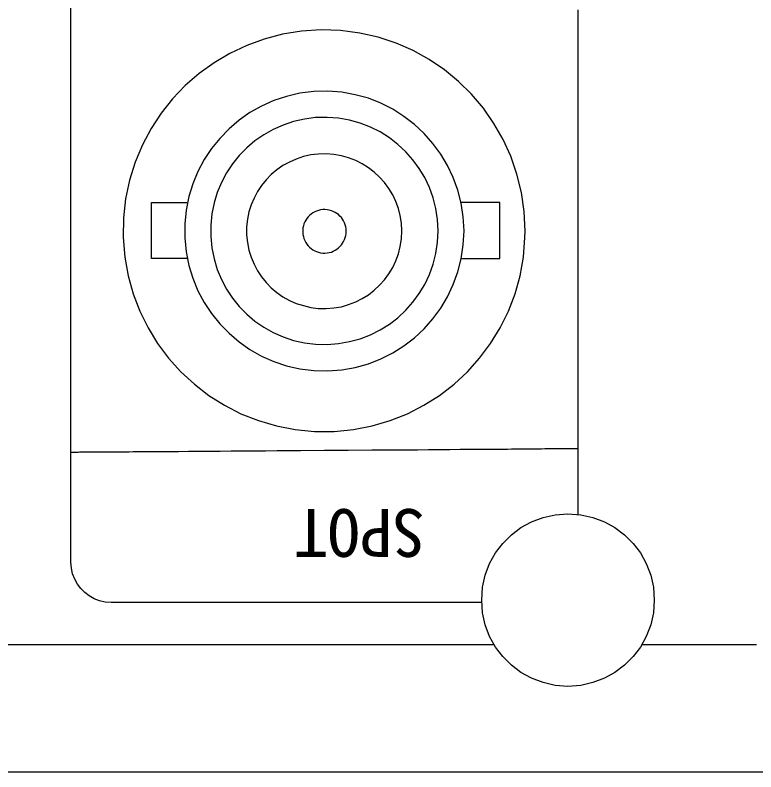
# Model space of a CAD drawing. Units: millimetres on the paper. Extents: x -139 to 141, y -98 to 91.
# Drawn here: x 20.08 to 25.86, y 67.23 to 73.14 of the extents above; entities that cross this region are included whole.
import ezdxf
from ezdxf.enums import TextEntityAlignment as Align

# ---------------------------------------------------------------- set-up
doc = ezdxf.new("R2010")
doc.units = ezdxf.units.MM
doc.layers.add('0-1_外形線', color=4, linetype='Continuous')
doc.styles.add('ＭＳ ゴシック', font='')
doc.styles.get('ＭＳ ゴシック').set_extended_font_data('MS Gothic')

msp = doc.modelspace()

# ---------------------------------------------------------------- linework, layer by layer
at = {"layer": '0-1_外形線'}
msp.add_line((-49.256, 67.229), (45.433, 67.229), dxfattribs=at)
for points in [[(20.513, 70.917), (20.513, 70.963), (20.513, 71.009), (20.513, 71.056), (20.513, 71.103), (20.513, 71.197), (20.513, 71.293), (20.513, 71.391), (20.513, 71.489), (20.513, 71.588), (20.513, 71.688), (20.513, 71.789), (20.513, 71.891), (20.513, 71.993), (20.513, 72.097), (20.513, 72.201), (20.513, 72.306), (20.513, 72.411), (20.513, 72.517), (20.513, 72.623), (20.513, 72.73), (20.513, 72.837), (20.513, 73.052), (20.513, 73.268)], [(24.474, 73.182), (24.474, 72.992), (24.474, 72.803), (24.474, 72.616), (24.474, 72.522), (24.474, 72.429), (24.474, 72.337), (24.474, 72.244), (24.474, 72.153)], [(24.061, 71.454), (24.054, 71.607), (24.032, 71.755), (23.997, 71.899), (23.95, 72.038), (23.89, 72.17), (23.818, 72.295), (23.736, 72.413), (23.643, 72.522), (23.541, 72.623), (23.431, 72.714), (23.312, 72.794), (23.186, 72.864), (23.053, 72.922), (22.914, 72.968), (22.769, 73.001), (22.62, 73.02), (22.467, 73.025), (22.315, 73.015), (22.167, 72.991), (22.024, 72.954), (21.887, 72.904), (21.756, 72.842), (21.632, 72.769), (21.515, 72.685), (21.407, 72.59), (21.308, 72.487), (21.219, 72.374), (21.14, 72.254), (21.072, 72.127), (21.015, 71.992), (20.972, 71.852), (20.941, 71.706), (20.924, 71.556), (20.921, 71.403), (20.934, 71.251), (20.96, 71.105), (20.999, 70.963), (21.052, 70.827), (21.116, 70.697)], [(23.584, 71.456), (23.578, 71.565), (23.562, 71.671), (23.536, 71.774), (23.5, 71.872), (23.456, 71.966), (23.402, 72.055), (23.341, 72.139), (23.273, 72.216), (23.197, 72.287), (23.115, 72.35), (23.027, 72.405), (22.934, 72.452), (22.837, 72.491), (22.735, 72.519), (22.629, 72.538), (22.52, 72.546), (22.41, 72.544), (22.302, 72.53), (22.198, 72.506), (22.098, 72.473), (22.003, 72.43), (21.912, 72.379), (21.828, 72.319), (21.749, 72.252), (21.677, 72.178), (21.612, 72.098), (21.555, 72.012), (21.506, 71.92), (21.466, 71.823), (21.435, 71.723), (21.414, 71.618), (21.403, 71.51), (21.403, 71.4), (21.414, 71.291), (21.435, 71.186), (21.466, 71.085), (21.506, 70.988), (21.555, 70.896), (21.612, 70.809)], [(23.381, 71.456), (23.377, 71.544), (23.364, 71.631), (23.342, 71.714), (23.314, 71.794), (23.277, 71.871), (23.234, 71.943), (23.184, 72.011), (23.129, 72.074), (23.067, 72.131), (23.001, 72.183), (22.929, 72.228), (22.853, 72.266), (22.774, 72.297), (22.69, 72.32), (22.604, 72.336), (22.515, 72.342), (22.425, 72.34), (22.337, 72.329), (22.252, 72.31), (22.171, 72.282), (22.093, 72.248), (22.02, 72.206), (21.951, 72.158), (21.887, 72.103), (21.829, 72.043), (21.776, 71.978), (21.729, 71.908), (21.69, 71.833), (21.657, 71.755), (21.632, 71.673), (21.615, 71.588), (21.606, 71.5), (21.606, 71.41), (21.615, 71.322), (21.632, 71.236), (21.657, 71.154), (21.69, 71.075), (21.729, 71.001), (21.776, 70.93)], [(24.474, 72.153), (24.474, 72.061), (24.474, 71.971), (24.474, 71.881), (24.474, 71.791), (24.474, 71.702), (24.474, 71.614), (24.474, 71.527), (24.474, 71.44), (24.474, 71.354), (24.474, 71.269), (24.474, 71.185), (24.474, 71.102), (24.474, 71.02), (24.474, 70.938), (24.474, 70.858), (24.474, 70.779), (24.474, 70.7), (24.474, 70.623), (24.474, 70.547), (24.474, 70.51), (24.474, 70.473), (24.474, 70.436), (24.474, 70.399), (24.474, 70.363), (24.474, 70.327), (24.474, 70.291), (24.474, 70.256), (24.474, 70.221), (24.474, 70.186), (24.474, 70.152), (24.474, 70.118), (24.474, 70.084), (24.474, 70.051), (24.474, 70.018), (24.474, 69.986), (24.474, 69.954), (24.474, 69.922), (24.474, 69.89), (24.474, 69.859)], [(23.098, 71.456), (23.095, 71.516), (23.086, 71.575), (23.071, 71.631), (23.051, 71.686), (23.027, 71.738), (22.997, 71.787), (22.963, 71.833), (22.925, 71.875), (22.883, 71.914), (22.838, 71.949), (22.789, 71.98), (22.738, 72.005), (22.683, 72.026), (22.627, 72.042), (22.568, 72.052), (22.508, 72.057), (22.446, 72.055), (22.387, 72.048), (22.329, 72.035), (22.274, 72.016), (22.221, 71.993), (22.17, 71.965), (22.123, 71.932), (22.079, 71.895), (22.039, 71.855), (22.003, 71.81), (21.971, 71.763), (21.944, 71.712), (21.921, 71.659), (21.904, 71.603), (21.892, 71.546), (21.886, 71.486), (21.886, 71.425), (21.892, 71.364), (21.904, 71.305), (21.921, 71.249), (21.944, 71.195), (21.971, 71.144), (22.003, 71.096)], [(21.42, 71.24), (21.143, 71.24), (21.143, 71.676), (21.42, 71.676)], [(23.562, 71.24), (23.865, 71.24), (23.865, 71.676), (23.562, 71.676)], [(22.664, 71.454), (22.663, 71.471), (22.66, 71.487), (22.656, 71.503), (22.651, 71.518), (22.644, 71.533), (22.636, 71.546), (22.626, 71.559), (22.615, 71.571), (22.604, 71.582), (22.591, 71.591), (22.577, 71.6), (22.563, 71.607), (22.548, 71.613), (22.532, 71.617), (22.515, 71.62), (22.498, 71.621), (22.481, 71.621), (22.464, 71.619), (22.448, 71.615), (22.432, 71.61), (22.418, 71.604), (22.403, 71.596), (22.39, 71.587), (22.378, 71.576), (22.367, 71.565), (22.357, 71.553), (22.348, 71.54), (22.34, 71.525), (22.334, 71.511), (22.329, 71.495), (22.326, 71.479), (22.324, 71.462), (22.324, 71.445), (22.326, 71.428), (22.329, 71.411), (22.334, 71.395), (22.34, 71.38), (22.348, 71.365), (22.357, 71.352)], [(22.548, 71.613), (22.532, 71.617), (22.515, 71.62), (22.498, 71.621), (22.481, 71.621), (22.464, 71.619), (22.448, 71.615), (22.432, 71.61), (22.418, 71.604), (22.403, 71.596), (22.39, 71.587), (22.378, 71.576), (22.367, 71.565), (22.357, 71.553), (22.348, 71.54), (22.34, 71.525), (22.334, 71.511), (22.329, 71.495), (22.326, 71.479), (22.324, 71.462), (22.324, 71.445), (22.326, 71.428), (22.329, 71.411), (22.334, 71.395), (22.34, 71.38), (22.348, 71.365), (22.357, 71.352), (22.367, 71.339), (22.378, 71.328), (22.39, 71.317), (22.403, 71.308), (22.418, 71.3), (22.432, 71.293), (22.448, 71.288), (22.464, 71.284), (22.481, 71.282), (22.498, 71.282), (22.515, 71.283), (22.532, 71.286), (22.548, 71.29)], [(22.357, 71.352), (22.367, 71.339), (22.378, 71.328), (22.39, 71.317), (22.403, 71.308), (22.418, 71.3), (22.432, 71.293), (22.448, 71.288), (22.464, 71.284), (22.481, 71.282), (22.498, 71.282), (22.515, 71.283), (22.532, 71.286), (22.548, 71.29), (22.563, 71.296), (22.577, 71.304), (22.591, 71.312), (22.604, 71.322), (22.615, 71.333), (22.626, 71.345), (22.636, 71.358), (22.644, 71.373), (22.651, 71.387), (22.656, 71.403), (22.66, 71.419), (22.663, 71.436), (22.664, 71.454), (22.663, 71.471), (22.66, 71.487), (22.656, 71.503), (22.651, 71.518), (22.644, 71.533), (22.636, 71.546), (22.626, 71.559), (22.615, 71.571), (22.604, 71.582), (22.591, 71.591), (22.577, 71.6), (22.563, 71.607), (22.548, 71.613)], [(21.116, 70.697), (21.191, 70.575), (21.277, 70.46), (21.373, 70.354), (21.478, 70.257), (21.592, 70.169), (21.714, 70.093), (21.842, 70.027), (21.978, 69.973), (22.119, 69.931), (22.265, 69.903), (22.415, 69.889), (22.569, 69.889), (22.72, 69.903), (22.866, 69.931), (23.007, 69.973), (23.142, 70.027), (23.271, 70.093), (23.392, 70.169), (23.506, 70.257), (23.61, 70.354), (23.706, 70.46), (23.792, 70.575), (23.867, 70.697), (23.931, 70.827), (23.983, 70.963), (24.022, 71.105), (24.048, 71.251), (24.06, 71.403), (24.061, 71.454)], [(21.612, 70.809), (21.677, 70.729), (21.749, 70.655), (21.828, 70.588), (21.912, 70.528), (22.003, 70.477), (22.098, 70.434), (22.198, 70.401), (22.302, 70.377), (22.41, 70.364), (22.52, 70.361), (22.629, 70.369), (22.735, 70.388), (22.837, 70.416), (22.934, 70.455), (23.027, 70.502), (23.115, 70.557), (23.197, 70.62), (23.273, 70.691), (23.341, 70.768), (23.402, 70.852), (23.456, 70.941), (23.5, 71.036), (23.536, 71.135), (23.562, 71.238), (23.578, 71.345), (23.584, 71.456)], [(21.776, 70.93), (21.829, 70.865), (21.887, 70.805), (21.951, 70.751), (22.02, 70.703), (22.093, 70.662), (22.171, 70.627), (22.252, 70.6), (22.337, 70.581), (22.425, 70.57), (22.515, 70.568), (22.604, 70.575), (22.69, 70.59), (22.774, 70.613), (22.853, 70.644), (22.929, 70.682), (23.001, 70.726), (23.067, 70.777), (23.129, 70.835), (23.184, 70.897), (23.234, 70.965), (23.277, 71.037), (23.314, 71.114), (23.342, 71.195), (23.364, 71.279), (23.377, 71.366), (23.381, 71.456)], [(22.003, 71.096), (22.039, 71.051), (22.079, 71.01), (22.123, 70.973), (22.17, 70.941), (22.221, 70.912), (22.274, 70.889), (22.329, 70.871), (22.387, 70.857), (22.446, 70.85), (22.508, 70.849), (22.568, 70.853), (22.627, 70.863), (22.683, 70.879), (22.738, 70.9), (22.789, 70.926), (22.838, 70.956), (22.883, 70.991), (22.925, 71.03), (22.963, 71.073), (22.997, 71.119), (23.027, 71.169), (23.051, 71.222), (23.071, 71.277), (23.086, 71.334), (23.095, 71.394), (23.098, 71.456)], [(22.548, 71.29), (22.563, 71.296), (22.577, 71.304), (22.591, 71.312), (22.604, 71.322), (22.615, 71.333), (22.626, 71.345), (22.636, 71.358), (22.644, 71.373), (22.651, 71.387), (22.656, 71.403), (22.66, 71.419), (22.663, 71.436), (22.664, 71.454)], [(20.513, 69.445), (20.513, 69.473), (20.513, 69.502), (20.513, 69.532), (20.513, 69.562), (20.513, 69.592), (20.513, 69.623), (20.513, 69.655), (20.513, 69.687), (20.513, 69.72), (20.513, 69.753), (20.513, 69.787), (20.513, 69.821), (20.513, 69.856), (20.513, 69.891), (20.513, 69.927), (20.513, 69.963), (20.513, 70), (20.513, 70.037), (20.513, 70.075), (20.513, 70.113), (20.513, 70.151), (20.513, 70.19), (20.513, 70.23), (20.513, 70.27), (20.513, 70.31), (20.513, 70.351), (20.513, 70.392), (20.513, 70.434), (20.513, 70.476), (20.513, 70.518), (20.513, 70.561), (20.513, 70.604), (20.513, 70.648), (20.513, 70.692), (20.513, 70.736), (20.513, 70.781), (20.513, 70.826), (20.513, 70.871), (20.513, 70.917)], [(24.474, 69.859), (24.474, 69.829), (24.474, 69.798), (24.474, 69.769), (24.474, 69.739), (24.474, 69.71), (24.474, 69.681), (24.474, 69.653), (24.474, 69.625), (24.474, 69.598), (24.474, 69.571), (24.474, 69.545), (24.474, 69.519), (24.474, 69.493), (24.474, 69.468), (24.474, 69.443), (24.474, 69.419), (24.474, 69.395), (24.474, 69.371), (24.474, 69.349), (24.474, 69.326), (24.474, 69.304), (24.474, 69.283), (24.474, 69.262), (24.474, 69.241)], [(20.513, 69.727), (20.514, 69.727), (20.516, 69.727), (20.52, 69.727), (20.525, 69.727), (20.531, 69.727), (20.539, 69.727), (20.548, 69.727), (20.558, 69.727), (20.569, 69.727), (20.582, 69.728), (20.596, 69.728), (20.611, 69.728), (20.628, 69.728), (20.645, 69.728), (20.664, 69.728), (20.684, 69.728), (20.704, 69.728), (20.726, 69.729), (20.749, 69.729), (20.773, 69.729), (20.798, 69.729), (20.824, 69.729), (20.851, 69.729), (20.879, 69.73), (20.908, 69.73), (20.937, 69.73), (20.968, 69.73), (20.999, 69.731), (21.031, 69.731), (21.064, 69.731), (21.098, 69.731), (21.132, 69.731), (21.167, 69.732), (21.203, 69.732), (21.277, 69.733), (21.353, 69.733), (21.432, 69.734), (21.513, 69.734), (21.596, 69.735)], [(20.513, 68.896), (20.513, 68.898), (20.513, 68.905), (20.513, 68.917), (20.513, 68.932), (20.513, 68.951), (20.513, 68.973), (20.513, 69.026), (20.513, 69.089), (20.513, 69.159), (20.513, 69.312), (20.513, 69.464), (20.513, 69.534), (20.513, 69.597), (20.513, 69.65), (20.513, 69.673), (20.513, 69.691), (20.513, 69.706), (20.513, 69.718), (20.513, 69.725), (20.513, 69.727)], [(21.596, 69.735), (21.68, 69.735), (21.766, 69.736), (21.854, 69.737), (21.943, 69.737), (22.033, 69.738), (22.124, 69.739), (22.308, 69.74), (22.494, 69.741), (22.679, 69.743), (22.863, 69.744), (22.954, 69.745), (23.044, 69.745), (23.133, 69.746), (23.221, 69.746), (23.307, 69.747), (23.392, 69.748), (23.474, 69.748), (23.555, 69.749), (23.634, 69.749), (23.71, 69.75), (23.784, 69.75), (23.82, 69.751), (23.855, 69.751), (23.889, 69.751), (23.923, 69.751), (23.956, 69.752), (23.988, 69.752), (24.02, 69.752), (24.05, 69.752), (24.08, 69.753), (24.108, 69.753), (24.136, 69.753), (24.163, 69.753), (24.189, 69.753), (24.214, 69.754), (24.238, 69.754), (24.261, 69.754), (24.283, 69.754), (24.304, 69.754)], [(24.304, 69.754), (24.323, 69.754), (24.342, 69.754), (24.36, 69.755), (24.376, 69.755), (24.391, 69.755), (24.405, 69.755), (24.418, 69.755), (24.429, 69.755), (24.44, 69.755), (24.449, 69.755), (24.456, 69.755), (24.462, 69.755), (24.467, 69.755), (24.471, 69.755), (24.473, 69.755), (24.474, 69.755)], [(24.474, 69.755), (24.474, 69.752), (24.474, 69.743), (24.474, 69.728), (24.474, 69.709), (24.474, 69.684), (24.474, 69.656), (24.474, 69.623), (24.474, 69.588), (24.474, 69.509), (24.474, 69.422), (24.474, 69.241)], [(20.513, 68.868), (20.513, 68.868), (20.513, 68.869), (20.513, 68.871), (20.513, 68.874), (20.513, 68.878), (20.513, 68.883), (20.513, 68.888), (20.513, 68.894), (20.513, 68.901), (20.513, 68.909), (20.513, 68.917), (20.513, 68.927), (20.513, 68.937), (20.513, 68.948), (20.513, 68.959), (20.513, 68.971), (20.513, 68.984), (20.513, 68.998), (20.513, 69.013), (20.513, 69.028), (20.513, 69.044), (20.513, 69.061), (20.513, 69.078), (20.513, 69.096), (20.513, 69.115), (20.513, 69.134), (20.513, 69.154), (20.513, 69.175), (20.513, 69.196), (20.513, 69.218), (20.513, 69.241), (20.513, 69.264), (20.513, 69.288), (20.513, 69.313), (20.513, 69.338), (20.513, 69.364), (20.513, 69.391), (20.513, 69.418), (20.513, 69.445)], [(23.722, 68.571), (23.729, 68.671), (23.75, 68.766), (23.784, 68.856), (23.83, 68.939), (23.887, 69.014), (23.954, 69.08), (24.029, 69.137), (24.112, 69.183), (24.201, 69.217), (24.296, 69.238), (24.396, 69.246)], [(24.396, 69.246), (24.496, 69.238), (24.591, 69.217), (24.68, 69.183), (24.763, 69.137), (24.838, 69.08), (24.905, 69.014), (24.962, 68.939), (25.008, 68.856), (25.042, 68.766), (25.063, 68.671), (25.07, 68.571)], [(20.829, 68.551), (20.782, 68.555), (20.738, 68.565), (20.696, 68.581), (20.657, 68.603), (20.622, 68.629), (20.591, 68.661), (20.564, 68.696), (20.543, 68.735), (20.527, 68.777), (20.517, 68.821), (20.513, 68.868)], [(21.018, 68.551), (20.99, 68.551), (20.963, 68.551), (20.938, 68.551), (20.916, 68.551), (20.896, 68.551), (20.879, 68.551), (20.864, 68.551), (20.851, 68.551), (20.842, 68.551), (20.835, 68.551), (20.83, 68.551), (20.829, 68.551)], [(23.722, 68.551), (23.679, 68.551), (23.634, 68.551), (23.588, 68.551), (23.541, 68.551), (23.492, 68.551), (23.442, 68.551), (23.391, 68.551), (23.338, 68.551), (23.285, 68.551), (23.231, 68.551), (23.119, 68.551), (23.005, 68.551), (22.889, 68.551), (22.77, 68.551), (22.651, 68.551), (22.41, 68.551), (22.289, 68.551), (22.17, 68.551), (22.052, 68.551), (21.937, 68.551), (21.824, 68.551), (21.768, 68.551), (21.714, 68.551), (21.66, 68.551), (21.608, 68.551), (21.556, 68.551), (21.506, 68.551), (21.457, 68.551), (21.409, 68.551), (21.363, 68.551), (21.318, 68.551), (21.274, 68.551), (21.233, 68.551), (21.192, 68.551), (21.154, 68.551), (21.117, 68.551), (21.082, 68.551), (21.049, 68.551), (21.018, 68.551)], [(24.396, 67.897), (24.296, 67.904), (24.201, 67.926), (24.112, 67.96), (24.029, 68.006), (23.954, 68.062), (23.887, 68.129), (23.83, 68.204), (23.784, 68.287), (23.75, 68.377), (23.729, 68.472), (23.722, 68.571)], [(25.07, 68.571), (25.063, 68.472), (25.042, 68.377), (25.008, 68.287), (24.962, 68.204), (24.905, 68.129), (24.838, 68.062), (24.763, 68.006), (24.68, 67.96), (24.591, 67.926), (24.496, 67.904), (24.396, 67.897)], [(23.819, 68.221), (23.685, 68.221), (23.551, 68.221), (23.416, 68.221), (23.282, 68.221), (23.147, 68.221), (23.011, 68.221), (22.876, 68.221), (22.74, 68.221), (22.604, 68.221), (22.468, 68.221), (22.332, 68.221), (22.195, 68.221), (22.059, 68.221), (21.922, 68.221), (21.785, 68.221), (21.647, 68.221), (21.51, 68.221), (21.372, 68.221), (21.234, 68.221), (21.096, 68.221), (20.958, 68.221), (20.819, 68.221), (20.681, 68.221), (20.542, 68.221), (20.403, 68.221), (20.264, 68.221), (20.124, 68.221), (19.985, 68.221)], [(25.869, 68.221), (25.805, 68.221), (25.741, 68.221), (25.678, 68.221), (25.614, 68.221), (25.55, 68.221), (25.486, 68.221), (25.422, 68.221), (25.358, 68.221), (25.294, 68.221), (25.23, 68.221), (25.166, 68.221), (25.101, 68.221), (25.037, 68.221), (24.973, 68.221)]]:
    msp.add_lwpolyline(points, dxfattribs=at)

# ---------------------------------------------------------------- texts
at = {"layer": '0-1_外形線', "style": 'ＭＳ ゴシック'}
msp.add_text('SPOT', height=0.3737, rotation=180, dxfattribs=at).set_placement((23.28, 69.394), align=Align.BOTTOM_LEFT)

doc.saveas('drawing.dxf')
